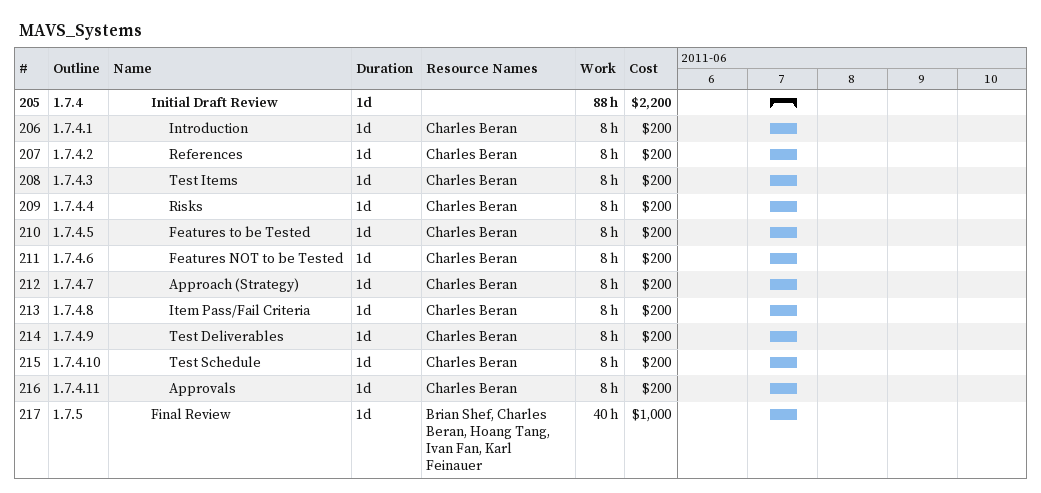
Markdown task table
MAVS_Systems

| ID | WBS | Task | Duration | Start | Finish | Resources | Work (h) | Cost ($) |
|---|---|---|---|---|---|---|---|---|
| 205 | 1.7.4 | **Initial Draft Review** | 1d | 2011-06-07 | 2011-06-07 |  | 88 | 2200 |
| 206 | 1.7.4.1 | Introduction | 1d | 2011-06-07 | 2011-06-07 | Charles Beran | 8 | 200 |
| 207 | 1.7.4.2 | References | 1d | 2011-06-07 | 2011-06-07 | Charles Beran | 8 | 200 |
| 208 | 1.7.4.3 | Test Items | 1d | 2011-06-07 | 2011-06-07 | Charles Beran | 8 | 200 |
| 209 | 1.7.4.4 | Risks | 1d | 2011-06-07 | 2011-06-07 | Charles Beran | 8 | 200 |
| 210 | 1.7.4.5 | Features to be Tested | 1d | 2011-06-07 | 2011-06-07 | Charles Beran | 8 | 200 |
| 211 | 1.7.4.6 | Features NOT to be Tested | 1d | 2011-06-07 | 2011-06-07 | Charles Beran | 8 | 200 |
| 212 | 1.7.4.7 | Approach (Strategy) | 1d | 2011-06-07 | 2011-06-07 | Charles Beran | 8 | 200 |
| 213 | 1.7.4.8 | Item Pass/Fail Criteria | 1d | 2011-06-07 | 2011-06-07 | Charles Beran | 8 | 200 |
| 214 | 1.7.4.9 | Test Deliverables | 1d | 2011-06-07 | 2011-06-07 | Charles Beran | 8 | 200 |
| 215 | 1.7.4.10 | Test Schedule | 1d | 2011-06-07 | 2011-06-07 | Charles Beran | 8 | 200 |
| 216 | 1.7.4.11 | Approvals | 1d | 2011-06-07 | 2011-06-07 | Charles Beran | 8 | 200 |
| 217 | 1.7.5 | Final Review | 1d | 2011-06-07 | 2011-06-07 | Brian Shef, Charles Beran, Hoang Tang, Ivan Fan, Karl Feinauer | 40 | 1000 |
